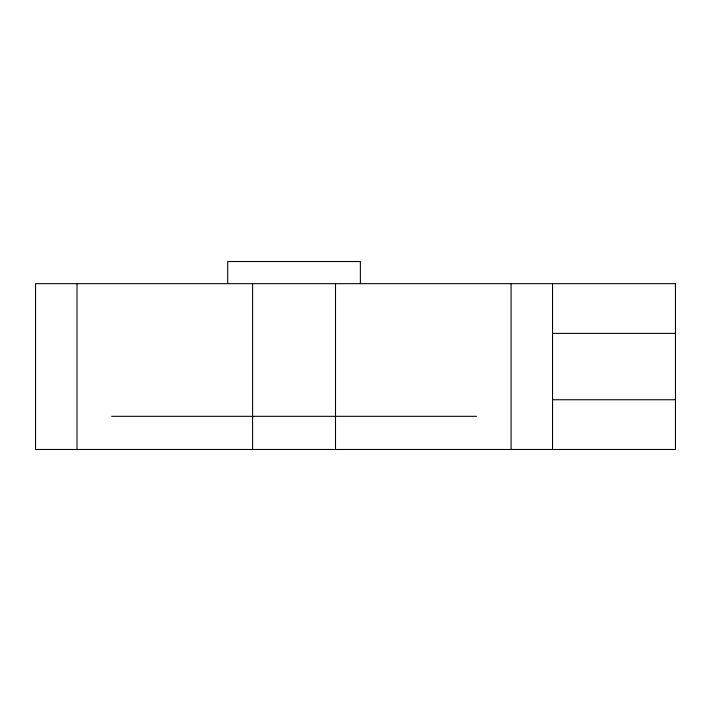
<?xml version="1.0" encoding="UTF-8"?>
<svg xmlns="http://www.w3.org/2000/svg" width="711" height="711" viewBox="0 0 711 711"><rect width="100%" height="100%" fill="white"/><g stroke="black" fill="none" stroke-linecap="round" stroke-linejoin="round"><path stroke-width="1.07" d="M552.545 333.406L675.45 333.406M552.545 399.742L675.45 399.742M111.645 416.326L476.459 416.326M552.545 283.662L552.545 449.485M511.093 283.662L511.093 449.485M360.379 283.627L360.379 261.515L227.716 261.515L227.716 283.627M335.503 283.662L335.503 449.485M252.592 283.662L252.592 449.485M77.01 283.662L77.01 449.485M675.45 283.662L35.55 283.662L35.55 449.485L675.45 449.485L675.45 283.662"/></g></svg>
